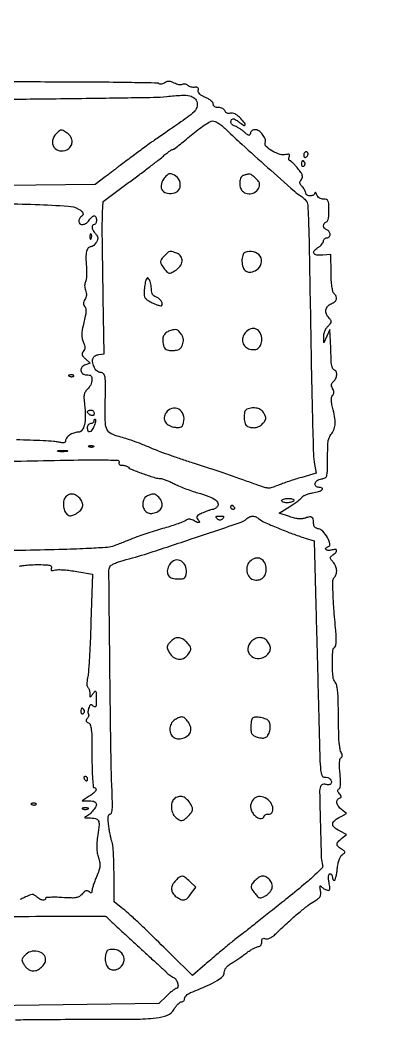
# Model space of a CAD drawing. Extents: x 0 to 2558, y 0 to 3412.
# Drawn here: x 1200.4 to 1364.5, y 1545.4 to 1999.6 of the extents above; entities that cross this region are included whole.
import ezdxf

# ---------------------------------------------------------------- set-up
doc = ezdxf.new("R2010")
doc.units = 0

msp = doc.modelspace()

# ---------------------------------------------------------------- linework, layer by layer
for points in [[(1286.775, 2242.902503, 0.000001), (1177.44536, 2242.627485, 0.134519)], [(1176.555032, 2242.380365, -0.000002), (1098.265318, 2241.934774, -0.000173)], [(935.98627, 1609.366085, -0.000001), (935.969595, 1631.173089, -0.000019)], [(1923.086218, 2244.376059, -0.000011), (1814.032813, 2244.041497, -0.000207)], [(1102.150613, 2258.328759, 0.000012), (1205.122254, 2258.377188, 0.008936)], [(1198.393318, 1546.807639, -0.007815), (1208.014528, 1547.01754, -0.001586), (1225.081972, 1547.06894, 0.001691), (1252.326431, 1547.156749, 0.023611), (1262.125478, 1547.684627, 0.075792), (1267.198121, 1548.992462, 0.159874), (1270.217831, 1551.644624, -0.028697), (1271.078617, 1552.929056, -0.035363), (1272.027618, 1554.014358, -0.038089), (1272.928945, 1554.781988, -0.158641), (1273.598776, 1555, 0.10777), (1274.133376, 1555.116581, 0.099599), (1274.58839, 1555.446923, 0.095669), (1274.893473, 1555.940604, 0.090943), (1275, 1556.521439, -0.145058), (1275.196545, 1557.184658, -0.057701), (1275.807812, 1557.923048, -0.050673), (1276.697878, 1558.617801, -0.044225), (1277.75, 1559.156387, 0.007452), (1285.340588, 1562.3624, 0.030955), (1289.756876, 1564.641577, 0.054077), (1292.246062, 1566.519652, 0.206976), (1293, 1568.262945, -0.090602), (1293.206498, 1569.393182, -0.074866), (1293.80608, 1570.462899, -0.061421), (1294.816777, 1571.478426, -0.035242), (1296.25, 1572.447707, 0.012639), (1297.755064, 1573.369349, 0.006297), (1299.615709, 1574.607972, 0.006247), (1301.511834, 1575.940044, 0.009142), (1303.143904, 1577.163314, -0.019469), (1304.656788, 1578.249197, -0.022061), (1306.189202, 1579.166724, -0.02195), (1307.546511, 1579.824872, -0.102253), (1308.393904, 1580, 0.115671), (1309.043873, 1580.152404, 0.115219), (1309.559432, 1580.577968, 0.098417), (1309.888485, 1581.250369, 0.064817), (1310, 1582.106989, -0.042472), (1310.083589, 1583.089258, -0.173059), (1310.372959, 1583.603548, -0.209242), (1310.881872, 1583.762664, -0.064315), (1311.681576, 1583.568696, 0.147718), (1312.641541, 1583.498405, 0.06738), (1313.83234, 1583.939543, 0.047897), (1315.25425, 1584.881447, 0.021617), (1316.931576, 1586.364513, -0.007025), (1322.079279, 1591.190824, -0.009785), (1326.829038, 1595.35306, -0.010696), (1330.907768, 1598.642, -0.033886), (1333.821443, 1600.590645, 0.024778), (1335.63091, 1601.753707, 0.110232), (1336.46858, 1602.688984, 0.132773), (1336.747911, 1603.797623, 0.042675), (1336.57284, 1605.5, -0.015852), (1336.401585, 1606.588345, -0.054245), (1336.390148, 1607.303573, -0.29051), (1336.537874, 1607.494764, -0.339483), (1336.751397, 1607.427058, 0.063494), (1337.167907, 1606.967228, 0.028143), (1337.820105, 1606.469671, 0.027299), (1338.579613, 1606.013527, 0.033055), (1339.338321, 1605.674551, 0.070502), (1340.319946, 1605.461921, 0.338873), (1340.767929, 1605.756011, 0.117612), (1340.857503, 1606.628757, 0.008874), (1340.500424, 1608.997493, -0.017688), (1340.267673, 1610.750542, -0.049821), (1340.271297, 1611.985616, -0.089401), (1340.487885, 1612.736499, -0.285295), (1340.912102, 1613, -0.136747), (1341.32696, 1612.884377, -0.100259), (1341.68043, 1612.559375, -0.086362), (1341.918372, 1612.073251, -0.07084), (1342, 1611.5, 0.056245), (1342.064748, 1610.926235, 0.075699), (1342.256376, 1610.440625, 0.094934), (1342.539808, 1610.115022, 0.167858), (1342.872771, 1610, 0.315499), (1343.239945, 1610.257298, 0.022333), (1343.635032, 1611.518063, 0.025096), (1343.988731, 1613.187034, 0.015716), (1344.242109, 1615.167873, -0.022254), (1344.563779, 1617.445654, -0.037058), (1345.059566, 1619.317836, -0.045323), (1345.698898, 1620.735969, -0.106727), (1346.466174, 1621.598924, 0.024586), (1347.447722, 1622.393531, 0.251003), (1347.620895, 1622.869039, 0.20394), (1347.334644, 1623.341263, 0.016311), (1346.096836, 1624.171598, -0.046586), (1344.553531, 1625.348121, -0.215191), (1344.12441, 1626.356274, -0.185391), (1344.570827, 1627.448145, -0.033863), (1346.199801, 1628.960706), (1348.399603, 1630.741997), (1345.199801, 1632.396679, -0.056589), (1342.772466, 1634.022995, -0.249832), (1342.158514, 1635.57005, -0.206307), (1343.070376, 1637.167252, -0.039996), (1345.940052, 1638.987192), (1348.380103, 1640.273793), (1346.190052, 1642.047189, -0.065714), (1344.761268, 1643.553774, -0.112735), (1344.085319, 1645.138654, -0.168773), (1344.28985, 1646.440976, -0.191273), (1345.25, 1647.254045, 0.07838), (1345.803208, 1647.542825, 0.244081), (1345.982122, 1647.909028, 0.142966), (1345.819156, 1648.420675, 0.024397), (1345.201442, 1649.248351, -0.03622), (1344.651893, 1650.022174, -0.116832), (1344.459197, 1650.618593, -0.172101), (1344.587918, 1651.100587, -0.104222), (1345.020167, 1651.512464, 0.200153), (1345.48501, 1652.160655, 0.040829), (1345.693965, 1653.587239, 0.030576), (1345.699517, 1655.64927, 0.012062), (1345.465388, 1658.478608, -0.012143), (1345.233106, 1661.291231, -0.030107), (1345.237411, 1663.357605, -0.039477), (1345.44171, 1664.794932, -0.20196), (1345.899367, 1665.437805, 0.114092), (1346.328528, 1665.863017, 0.132382), (1346.497753, 1666.410881, 0.094561), (1346.389689, 1667.115365, 0.037675), (1345.993022, 1668.013039, -0.071243), (1345.595302, 1669.105476, -0.016175), (1345.252014, 1671.052084, -0.01643), (1345.000376, 1673.344038, -0.015308), (1344.89209, 1675.70235, -0.000126), (1344.849774, 1678.519493, -0.000054), (1344.794436, 1682.293815, -0.000053), (1344.736242, 1686.321387, -0.000069), (1344.68399, 1690, 0.01074), (1344.552447, 1693.699398, 0.02119), (1344.260718, 1696.624767, 0.023602), (1343.844807, 1698.799521, 0.134345), (1343.282218, 1699.821429, -0.17351), (1342.285013, 1702.014622, -0.017825), (1342.0105, 1707.790186, -0.017434), (1342.143675, 1713.575104, -0.183912), (1343.094157, 1715.694157, 0.149561), (1343.534283, 1716.522343, 0.032255), (1343.742388, 1718.151274, 0.026936), (1343.761591, 1720.353442, 0.013312), (1343.560981, 1723.144157, -0.005087), (1342.676053, 1733.150331, -0.012915), (1342.295387, 1740.435313, -0.010741), (1342.269207, 1745.780845, -0.194606), (1342.923038, 1747.323038, 0.127316), (1343.762064, 1748.74806, 0.093688), (1343.931174, 1750.580428, 0.084098), (1343.408455, 1752.524987, 0.076438), (1342.263275, 1754.261578, -0.016816), (1341.2404, 1755.47122, -0.168649), (1341.026551, 1756.087195, -0.210016), (1341.266173, 1756.632518, -0.027856), (1342.263275, 1757.450561, 0.034781), (1343.7218, 1758.681318, 0.293829), (1343.907661, 1759.47947, 0.341015), (1343.273079, 1759.88686, 0.039853), (1341.5, 1759.589356, -0.070646), (1339.959051, 1759.427198, -0.219917), (1339.050705, 1759.88764, -0.395681), (1339.111254, 1760.599497, -0.103021), (1340.200811, 1761.233604, 0.396903), (1340.873177, 1762.483969, 0.062474), (1339.716091, 1765.322483, 0.054376), (1337.714651, 1768.122997, 0.176937), (1335.735164, 1769.182393, -0.063938), (1334.741588, 1769.456147, -0.110489), (1334.045509, 1769.949563, -0.113703), (1333.638471, 1770.6813, -0.070417), (1333.5, 1771.659642, 0.046615), (1333.326305, 1773.518668, 0.20254), (1332.727225, 1774.421203, 0.196086), (1331.647351, 1774.637707, 0.04351), (1329.797029, 1774.11293, -0.064287), (1328.385846, 1773.775174, -0.048036), (1326.784758, 1773.75832, -0.038477), (1324.889731, 1774.068785, -0.019686), (1322.571724, 1774.732006), (1317.826766, 1776.294107), (1322.663383, 1779.283012, 0.011136), (1324.570235, 1780.520913, 0.013485), (1326.299719, 1781.76882, 0.012115), (1327.691326, 1782.88553, 0.08488), (1328.250552, 1783.548153, -0.131791), (1328.796137, 1784.084761, -0.031236), (1329.953928, 1784.647724, -0.030014), (1331.41123, 1785.147075, -0.02569), (1332.995312, 1785.499208, 0.030432), (1335.774934, 1786.144802, 0.102208), (1337.412694, 1787.024191, 0.538916), (1337.337686, 1787.677769, 0.117523), (1335.985693, 1788, -0.176638), (1334.507981, 1788.538854, -0.296307), (1334.137267, 1789.757415, -0.183699), (1335.160972, 1791.12051, -0.112242), (1337.08152, 1791.79934, 0.091934), (1338.658224, 1792.286301, 0.205471), (1339.434148, 1793.240752, 0.063447), (1339.739309, 1795.252166, 0.003661), (1339.842542, 1801.5, -0.000238), (1339.855682, 1802.858008, -0.000144), (1339.872482, 1804.467338, -0.000144), (1339.890091, 1806.066108, -0.000252), (1339.905706, 1807.388811, -0.040973), (1340.021385, 1808.61304, -0.032597), (1340.338646, 1809.90232, -0.033602), (1340.794377, 1811.064752, -0.06771), (1341.329606, 1811.888811, 0.076007), (1342.639249, 1813.97997, 0.078372), (1343.246612, 1816.345062, 0.060869), (1343.168985, 1819.258298, 0.0264), (1342.393751, 1823.062807, -0.014241), (1341.820336, 1825.564449, -0.037366), (1341.596075, 1827.39129, -0.054252), (1341.676961, 1828.716777, -0.131596), (1342.083305, 1829.600377, 0.07856), (1342.494722, 1830.293107, 0.094512), (1342.638048, 1831.035701, 0.080865), (1342.504454, 1831.867857, 0.042735), (1342.090407, 1832.831073, -0.044293), (1341.65951, 1833.842146, -0.112639), (1341.588233, 1834.631907, -0.125182), (1341.866824, 1835.322592, -0.061479), (1342.521013, 1836.01744, 0.108582), (1343.54145, 1837.327505, 0.100768), (1343.954084, 1838.980846, 0.120983), (1343.663173, 1840.437823, 0.205314), (1342.75, 1841.251632, -0.181617), (1342.265379, 1841.645328, -0.050597), (1341.852426, 1842.550222, -0.044042), (1341.56084, 1843.746975, -0.034076), (1341.449748, 1845.084966, 0.003308), (1341.413698, 1846.77475, 0.001286), (1341.342332, 1849.112459, 0.001273), (1341.25208, 1851.644074, 0.001577), (1341.154644, 1854), (1340.909792, 1859.5), (1339.536115, 1856.5), (1338.162438, 1853.5), (1338.081219, 1856.25, -0.063177), (1338.198159, 1857.456029, -0.041244), (1338.618914, 1858.791169, -0.040977), (1339.258784, 1860.051973, -0.05853), (1340.035714, 1861.035714, 0.020379), (1341.161425, 1862.25713, 0.142145), (1341.490033, 1862.990033, 0.190985), (1341.324376, 1863.671903, 0.042437), (1340.535714, 1864.607143, -0.096248), (1339.331707, 1866.391844, -0.137663), (1339.089324, 1868.27539, -0.143231), (1339.860776, 1869.95683, -0.10756), (1341.5, 1871.181954, 0.057716), (1343.142883, 1872.173077, 0.164204), (1343.873638, 1873.271216, 0.1865), (1343.742555, 1874.490371, 0.077567), (1342.75, 1875.849699, -0.139286), (1342.210681, 1876.816761, -0.022638), (1341.807615, 1878.950897, -0.021102), (1341.525364, 1881.786774, -0.011349), (1341.4048, 1885.299699), (1341.3096, 1893.5), (1337.734427, 1893.216652, -0.03996), (1334.927732, 1893.218868, -0.227812), (1333.675, 1893.95059, -0.344393), (1333.75469, 1895.10082, -0.064651), (1335.468135, 1896.571078, 0.035146), (1336.437021, 1897.308092, 0.039123), (1337.256265, 1898.149546, 0.042668), (1337.826906, 1898.968563, 0.131564), (1338, 1899.61501, -0.107491), (1338.114927, 1900.143421, -0.099558), (1338.440625, 1900.593159, -0.095748), (1338.927356, 1900.894693, -0.091183), (1339.5, 1901, 0.101174), (1340.072412, 1901.117025, 0.098422), (1340.559375, 1901.449844, 0.097427), (1340.885603, 1901.946902, 0.096942), (1341, 1902.531385, 0.088478), (1340.887915, 1903.159833, 0.06652), (1340.559375, 1903.782009, 0.065663), (1340.073415, 1904.303843, 0.081035), (1339.5, 1904.638374, -0.129607), (1338.475725, 1905.376104, -0.15831), (1338.045544, 1906.469547, -0.169486), (1338.350904, 1907.551915, -0.149507), (1339.2785, 1908.276629, 0.195371), (1339.819328, 1908.78278, 0.053896), (1340.198529, 1909.908413, 0.040134), (1340.421951, 1911.528731, 0.019135), (1340.460966, 1913.633618, 0.011616), (1340.338281, 1916.487559, 0.099259), (1340.005924, 1917.716802, 0.203905), (1339.318321, 1918.303729, 0.076216), (1338.038209, 1918.5, -0.069781), (1337.039007, 1918.640134, -0.073257), (1336.134786, 1919.04929, -0.075434), (1335.408277, 1919.688759, -0.081234), (1334.926028, 1920.5, 0.021097), (1334.617265, 1921.198128, 0.098456), (1334.350652, 1921.545312, 0.436313), (1334.171458, 1921.526756, 0.148224), (1334.070285, 1921.25, -0.274273), (1333.481024, 1920.372864, -0.106531), (1332.001763, 1920.024, -0.111094), (1330.549317, 1920.321355, -0.295034), (1330, 1921.171259, 0.095232), (1329.889864, 1921.744267, 0.030667), (1329.518834, 1922.530144, 0.029322), (1328.988874, 1923.373494, 0.028983), (1328.361988, 1924.152502, -0.033993), (1327.582853, 1925.140798, -0.118754), (1327.29643, 1925.894327, -0.145288), (1327.412573, 1926.606242, -0.060687), (1327.943741, 1927.432213, 0.113549), (1328.406205, 1928.350364, 0.138692), (1328.372525, 1929.307879, 0.074962), (1327.764614, 1930.533544, 0.015848), (1326.331754, 1932.450941, 0.01372), (1325.184619, 1933.810384, 0.019093), (1324.080087, 1934.957431, 0.015826), (1323.118624, 1935.825594, 0.177522), (1322.643011, 1935.999971, -0.228878), (1322.368685, 1936.132498, -0.132431), (1322.220432, 1936.476018, -0.082895), (1322.231594, 1936.999474, -0.044949), (1322.407873, 1937.620518, 0.050159), (1322.621151, 1938.402777, 0.281047), (1322.466227, 1938.788393, 0.199288), (1321.988008, 1938.909177, 0.027445), (1320.960569, 1938.69994, -0.141578), (1318.281227, 1938.768302, -0.05394), (1314.829365, 1940.28739, -0.055275), (1312.009933, 1942.355136, -0.291593), (1311.539244, 1944.123646, 0.17115), (1311.4845, 1945.850886, 0.07582), (1310.33153, 1947.855056, 0.074629), (1308.605638, 1949.457795, 0.150991), (1306.851083, 1950, 0.088063), (1306.175587, 1949.880098, 0.078548), (1305.55235, 1949.533023, 0.079939), (1305.075577, 1949.0175, 0.096846), (1304.823324, 1948.410293, -0.07798), (1304.54666, 1947.666926, -0.318072), (1304.135098, 1947.471684, -0.124211), (1303.478978, 1947.764777, -0.012132), (1302.131222, 1948.880604, 0.021524), (1301.086378, 1949.713079, 0.017745), (1299.905664, 1950.510883, 0.018106), (1298.768078, 1951.166054, 0.044778), (1297.881222, 1951.537699, -0.064517), (1297.162007, 1951.872947, -0.064665), (1296.552609, 1952.380214, -0.070757), (1296.140211, 1952.975098, -0.11675), (1296, 1953.567388, -0.119485), (1296.239369, 1954.554757, -0.283528), (1296.861098, 1954.929603, -0.132674), (1297.927823, 1954.630003, -0.027493), (1299.55887, 1953.531803, 0.017623), (1301.746591, 1951.995201, 0.417669), (1302.413609, 1952.140311, 0.327459), (1302.360102, 1952.930478, 0.015866), (1300.494117, 1955.00614, 0.027576), (1299.120997, 1956.289639, 0.054678), (1297.881824, 1957.114479, 0.073109), (1296.774875, 1957.496215, 0.123994), (1295.8021, 1957.437189, -0.071398), (1295.008975, 1957.305304, -0.103563), (1294.31337, 1957.434878, -0.111346), (1293.763222, 1957.821302, -0.092834), (1293.388085, 1958.431049, 0.115392), (1292.980768, 1959.031337, 0.065673), (1292.259931, 1959.539121, 0.060107), (1291.352906, 1959.883088, 0.060674), (1290.393011, 1960, -0.050829), (1289.391763, 1960.102049, -0.093252), (1288.635714, 1960.412037, -0.120938), (1288.169138, 1960.907861, -0.129291), (1288, 1961.551027, 0.168129), (1287.758501, 1962.248921, 0.04913), (1286.960951, 1963.080581, 0.043331), (1285.81667, 1963.900162, 0.034803), (1284.462813, 1964.579984, -0.029077), (1282.911108, 1965.337052, -0.066456), (1281.872453, 1966.118104, -0.096679), (1281.316209, 1966.930202, -0.144273), (1281.212813, 1967.778958, 0.069709), (1281.232526, 1968.532575, 0.180773), (1280.98999, 1969.009184, 0.169489), (1280.480479, 1969.228578, 0.059975), (1279.675811, 1969.189127, -0.06275), (1278.876001, 1969.154344, -0.043332), (1277.981514, 1969.306493, -0.043524), (1277.132415, 1969.608843, -0.066007), (1276.469616, 1970.025216, 0.065682), (1275.856186, 1970.41113, 0.064204), (1275.158947, 1970.628448, 0.069615), (1274.487003, 1970.65191, 0.112843), (1273.948452, 1970.468142, -0.134639), (1273.339338, 1970.289087, -0.046892), (1272.419429, 1970.358651, -0.042468), (1271.370803, 1970.63097, -0.038127), (1270.342935, 1971.084059, 0.033588), (1269.048254, 1971.668835, 0.079158), (1268.012412, 1971.877851, 0.092012), (1267.06172, 1971.741566, 0.058155), (1266.046099, 1971.260862, -0.041522), (1265.294727, 1970.874215, -0.053619), (1264.550699, 1970.656138, -0.064306), (1263.921647, 1970.624945, -0.178487), (1263.52583, 1970.807503, 0.193888), (1262.862068, 1971.089997, 0.00037), (1250.945559, 1971.311794, 0.002547), (1237.501065, 1971.48357, 0.001566), (1221.668019, 1971.555594, -0.001321), (1205.70954, 1971.620365, -0.002015), (1191.858731, 1971.769011, -0.000706)], [(1167.689453, 1963.63477, 0.000899), (1203.101277, 1963.886697, 0.001309), (1234.321277, 1964.246677, 0.00064), (1260.85745, 1964.656121, 0.022849), (1267, 1965.039911, -0.012825), (1273.650082, 1965.589397, -0.065395), (1277.343233, 1965.316302, -0.136515), (1279.470459, 1964.220257, -0.145455), (1280.662782, 1962.207449, -0.150565), (1280.551401, 1960.107093, -0.10932), (1279.280896, 1958.123356, -0.040947), (1276.17656, 1955.500462, -0.004626), (1268.623366, 1950.216507, 0.000266), (1265.833441, 1948.300788, 0.000294), (1263.137045, 1946.444849, 0.000272), (1260.836472, 1944.857516, 0.001511), (1259.603079, 1944, 0.006262), (1256.952018, 1942.095047, 0.000935), (1251.675533, 1938.18718, 0.000702), (1246.320103, 1934.193623, 0.010717), (1244.5, 1932.770557, -0.00784), (1243.876764, 1932.27747, -0.000925), (1242.471875, 1931.205459, -0.001107), (1240.796292, 1929.937638, -0.000907), (1239, 1928.589827), (1234.5, 1925.226087), (1180.5, 1924.608028, 0.000104)], [(1191.596655, 1916.42386, -0.010306), (1207.305498, 1916.144143, -0.006122), (1222.23696, 1915.387067, -0.107535), (1226.871894, 1914.06856, -0.049751), (1228.257136, 1913.139425, -0.14459), (1228.895224, 1912.193337, -0.215377), (1228.788986, 1911.297883, -0.119276), (1228, 1910.5, 0.08825), (1227.617164, 1910.157656, 0.053305), (1227.29375, 1909.640225, 0.051278), (1227.074167, 1909.038022, 0.061875), (1227, 1908.440983, 0.244453), (1227.550745, 1907.381814, 0.184167), (1228.844125, 1907.054947, 0.120808), (1230.48758, 1907.668231, 0.104108), (1231.767927, 1909, -0.032883), (1232.318999, 1909.765432, -0.038101), (1232.941309, 1910.4125, -0.041561), (1233.542348, 1910.865311, -0.141582), (1234.008474, 1911, -0.192421), (1234.387149, 1910.848667, -0.087763), (1234.708739, 1910.4125, -0.067596), (1234.926956, 1909.765439, -0.047606), (1235, 1909, -0.048028), (1234.926307, 1908.234582, -0.068025), (1234.70625, 1907.5875, -0.088204), (1234.381882, 1907.151477, -0.191087), (1234, 1907, 0.250183), (1233.266266, 1906.60835, 0.184826), (1233.057483, 1905.694719, 0.097591), (1233.527349, 1904.346864, 0.051437), (1234.579704, 1902.911928, -0.045182), (1235.310662, 1901.940885, -0.108966), (1235.607109, 1901.097171, -0.10869), (1235.521513, 1900.205671, -0.044817), (1235.04452, 1899.083187, -0.047821), (1234.514452, 1898.286297, -0.049032), (1233.846636, 1897.611936, -0.0539), (1233.148171, 1897.149725, -0.119793), (1232.532204, 1897, 0.227956), (1231.314096, 1896.414211, 0.112689), (1230.550007, 1894.831862, 0.05924), (1230.255131, 1892.088789, 0.018411), (1230.454686, 1887.940793, -0.016515), (1230.568446, 1885.749282, -0.019526), (1230.526511, 1883.67466, -0.018738), (1230.35879, 1881.94614, -0.105229), (1230.047464, 1881.076798, 0.092195), (1229.767917, 1880.35543, 0.048378), (1229.681948, 1879.393719, 0.044725), (1229.785241, 1878.331253, 0.044283), (1230.075886, 1877.300405, -0.047461), (1230.39133, 1876.153803, -0.059791), (1230.450904, 1875.055312, -0.062728), (1230.250623, 1874.017009, -0.060675), (1229.797986, 1873.048132, 0.041512), (1229.30415, 1872.088507, 0.092414), (1229.135139, 1871.28766, 0.107921), (1229.276044, 1870.560208, 0.071345), (1229.721786, 1869.831201, -0.130553), (1230.158612, 1868.882726, -0.056629), (1230.240899, 1867.48545, -0.03675), (1229.986861, 1865.508229, -0.01212), (1229.331396, 1862.650788, 0.013222), (1228.62308, 1859.531416, 0.040953), (1228.375546, 1857.388063, 0.056592), (1228.51516, 1855.645391, 0.049965), (1229.041469, 1853.899884, -0.025205), (1229.573606, 1852.40649, -0.071393), (1229.737821, 1851.315211, -0.097027), (1229.569566, 1850.42417, -0.07832), (1229.070874, 1849.585398, 0.082861), (1228.604926, 1848.785355, 0.160934), (1228.573553, 1848.054577, 0.109086), (1229.004111, 1847.254199, 0.027487), (1230.035874, 1846.181205), (1232.173389, 1844.189807), (1230.086695, 1843.527516, 0.135893), (1228.466499, 1842.471881, 0.206418), (1227.951581, 1840.897441, 0.224047), (1228.750696, 1839.539335, 0.150658), (1230.5, 1839, -0.045133), (1231.745891, 1838.887309, -0.144241), (1232.483477, 1838.515499, -0.152848), (1232.876965, 1837.818641, -0.052719), (1233, 1836.654988, -0.070048), (1232.855061, 1835.625497, -0.042008), (1232.415017, 1834.46942, -0.041224), (1231.770803, 1833.370101, -0.055748), (1231.008569, 1832.507755, 0.064215), (1229.998958, 1831.325937, 0.097038), (1229.491893, 1830.075519, 0.062933), (1229.37799, 1828.354368, 0.014345), (1229.636085, 1825.439256, -0.026407), (1229.971648, 1820.218943, -0.060638), (1229.541014, 1816.310484, -0.098877), (1228.424953, 1813.863927, -0.23712), (1226.704687, 1812.968197, 0.082423), (1224.767541, 1812.617899, 0.065415), (1222.872791, 1811.645837, 0.071331), (1221.467064, 1810.343912, 0.17199), (1221, 1809.026258, -0.197999), (1220.787037, 1808.509552, -0.158498), (1220.246965, 1808.232127, -0.075313), (1219.277103, 1808.222615, -0.019979), (1217.75, 1808.501271, 0.038125), (1215.692812, 1808.800052, 0.003992), (1210.828125, 1809.092442, 0.00493), (1205.018925, 1809.337675, 0.003931), (1198.75, 1809.49109, 0.002158)], [(1180.817061, 1799.500206, -0.000429), (1221.034969, 1800.308425, -0.005459), (1236.141918, 1800.434093, -0.006696), (1244.654517, 1800.297952, -0.516747), (1245.297389, 1799.332599, 0.118186), (1245.225201, 1798.785245, 0.177928), (1245.435093, 1798.357661, 0.133928), (1245.934216, 1798.087556, 0.057503), (1246.693011, 1798, -0.042318), (1247.492843, 1797.932184, -0.035615), (1248.318885, 1797.729712, -0.037079), (1249.049754, 1797.432954, -0.077557), (1249.55, 1797.079869, 0.101402), (1251.222374, 1796.014256, 0.007145), (1256.457718, 1794.097801, 0.00834), (1261.696104, 1792.362192, 0.075961), (1264.066402, 1792, -0.076214), (1264.965099, 1791.862212, -0.01495), (1266.513817, 1791.324515, -0.015544), (1268.296966, 1790.580778, -0.01386), (1270.101061, 1789.700476, 0.019904), (1272.245565, 1788.685968, 0.009103), (1275.117187, 1787.526111, 0.008999), (1278.189646, 1786.412704, 0.012263), (1281, 1785.5275, -0.017886), (1285.98244, 1783.896336, -0.064115), (1288.946602, 1782.35238, -0.150768), (1290.122663, 1780.847175, -0.270495), (1289.874024, 1779.348208, -0.036177), (1289.378707, 1778.83231, -0.03673), (1288.816575, 1778.396036, -0.039296), (1288.272582, 1778.09316, -0.107783), (1287.845437, 1778, 0.071817), (1287.301488, 1777.921465, 0.00875), (1286.148345, 1777.559346, 0.010229), (1284.786849, 1777.074309, 0.008272), (1283.345519, 1776.4999, 0.014999), (1281.4176, 1775.625556, 0.11335), (1280.646211, 1774.999838, 0.250816), (1280.532246, 1774.344033, 0.093595), (1281.000083, 1773.4999, -0.046688), (1281.712728, 1772.456924, -0.507165), (1281.530906, 1772.063194, -0.158714), (1280.704359, 1772.158961, -0.015313), (1278.870336, 1773.069394, 0.041976), (1277.868437, 1773.50187, 0.084887), (1277.021833, 1773.633483, 0.098049), (1276.260934, 1773.470813, 0.071782), (1275.522527, 1773.018696, -0.079879), (1274.583826, 1772.46452, -0.00788), (1272.12052, 1771.54259, -0.009788), (1269.127593, 1770.541481, -0.007612), (1265.836449, 1769.566549, 0.006413), (1262.242185, 1768.511193, 0.004887), (1258.333207, 1767.266814, 0.004942), (1254.691866, 1766.028291, 0.011555), (1252, 1765.012463, -0.001477), (1249.637888, 1764.066263, -0.001181), (1247.0875, 1763.060345, -0.001194), (1244.723094, 1762.140736, -0.003028), (1243, 1761.487254, -0.070921), (1239.972361, 1760.826636, -0.00571), (1231.808404, 1760.32143, -0.005823), (1220.195893, 1759.871356, -0.001884), (1203, 1759.470201, 0.001971), (1186.427492, 1759.080729, 0.005361)], [(1200.113757, 1752.335003, -0.015651), (1202.254606, 1752.678803, -0.018305), (1204.890362, 1752.920184, -0.01368), (1207.806989, 1753, -0.006329), (1211.843489, 1752.948903, -0.048213), (1213.727502, 1752.718543, -0.167392), (1214.511356, 1752.238252, -0.270247), (1214.633628, 1751.487634, 0.071947), (1214.471975, 1750.774001, 0.308449), (1214.677224, 1750.414913, 0.15544), (1215.256536, 1750.330472, 0.020562), (1216.485701, 1750.585767, -0.065476), (1217.863468, 1750.745108, -0.013523), (1220.308864, 1750.6407, -0.014001), (1223.16279, 1750.360943, -0.012783), (1226.084985, 1749.915477), (1233.251847, 1748.634687), (1232.546623, 1727.067343, -0.00296), (1232.216979, 1718.533135, -0.003866), (1231.808941, 1710.732122, -0.002876), (1231.379241, 1704.205322, -0.035608), (1231.025679, 1701.744136, 0.023108), (1230.770664, 1700.237362, 0.034977), (1230.702202, 1698.909809, 0.038826), (1230.801017, 1697.883811, 0.214082), (1231.10498, 1697.435119, -0.128569), (1231.449015, 1697.074225, -0.046038), (1231.737088, 1696.418147, -0.041945), (1231.933884, 1695.606541, -0.038531), (1232, 1694.749853, 0.007495), (1232.020998, 1693.349186, 0.368279), (1232.194546, 1693.157474, 0.26402), (1232.473831, 1693.271267, 0.005018), (1233.468197, 1694.55887, -0.02872), (1234.339168, 1695.582524, -0.491219), (1234.718579, 1695.542612, -0.132325), (1234.921982, 1694.860169, -0.004819), (1234.968197, 1692.127555, -0.009092), (1234.942137, 1689.739205, -0.095145), (1234.730539, 1688.787671, -0.366705), (1234.293451, 1688.571494, -0.112742), (1233.584098, 1688.930205, 0.052532), (1232.833029, 1689.430651, 0.231596), (1232.31624, 1689.444928, 0.179857), (1231.900759, 1689.031058, 0.031035), (1231.492792, 1687.977289, 0.030433), (1231.277069, 1687.119887, 0.037874), (1231.186935, 1686.303234, 0.041542), (1231.219745, 1685.631764, 0.164854), (1231.400018, 1685.266649, -0.187895), (1231.5412, 1684.945285, -0.077293), (1231.487216, 1684.464427, -0.061548), (1231.258249, 1683.905849, -0.045222), (1230.8787, 1683.353842, 0.050472), (1230.424036, 1682.677523, 0.188772), (1230.364915, 1682.178205, 0.188944), (1230.660504, 1681.771758, 0.050573), (1231.387376, 1681.404844, -0.227583), (1232.253216, 1680.488093, -0.050615), (1232.711241, 1678.319593, -0.023419), (1232.946432, 1674.416368, -0.003338), (1233, 1666.393011, 0.005237), (1233.0631, 1660.368701, 0.012105), (1233.26737, 1655.848253, 0.007033), (1233.555472, 1652.403171, 0.385937), (1234, 1652, -0.239134), (1234.773184, 1651.607782, -0.297555), (1234.815332, 1650.820291, -0.090319), (1233.744128, 1649.561606, -0.028992), (1231.75, 1648.115048), (1228.5, 1646.033694), (1231.75, 1646.016847, -0.029327), (1233.208623, 1645.923631, -0.078716), (1234.205526, 1645.637438, -0.126923), (1234.785355, 1645.159694, -0.158593), (1235, 1644.5, -0.140605), (1234.599014, 1643.102258, -0.042019), (1233.256549, 1641.309483, -0.042474), (1231.538991, 1639.679752, -0.079208), (1229.875, 1638.735429, 0.255041), (1229.714984, 1638.550487, 0.398184), (1229.816261, 1638.383075, 0.056177), (1230.491138, 1638.276498, 0.014129), (1231.605889, 1638.258512, -0.042329), (1234.5845, 1638.04223, -0.236672), (1235.846296, 1637.137829, -0.145233), (1236.219033, 1635.257302, -0.013894), (1235.650753, 1630.566616, 0.014469), (1235.255111, 1627.269158, 0.028939), (1235.169527, 1624.645931, 0.035064), (1235.384817, 1622.394839, 0.038179), (1235.911015, 1620.26094, -0.030596), (1236.498486, 1618.024821, -0.073319), (1236.582874, 1616.316705, -0.060964), (1236.173128, 1614.473884, -0.016233), (1235.074685, 1611.667095, 0.010518), (1234.280392, 1609.7039, 0.01217), (1233.609439, 1607.801616, 0.011264), (1233.118896, 1606.171008, 0.067526), (1233, 1605.29465, -0.043645), (1232.938625, 1604.592864, -0.272157), (1232.713854, 1604.329185, -0.227819), (1232.337414, 1604.372494, -0.032558), (1231.691208, 1604.841311, 0.097048), (1230.970836, 1605.234137, 0.155958), (1230.27724, 1605.231585, 0.106186), (1229.524631, 1604.795978, 0.031619), (1228.593751, 1603.838503, -0.0747), (1227.314073, 1602.730602, -0.097969), (1225.875518, 1602.174064, -0.051409), (1223.696651, 1602.018891, -0.008115), (1219.402543, 1602.224561, 0.010734), (1216.56418, 1602.345607, 0.017936), (1214.174497, 1602.310444, 0.012275), (1212.288378, 1602.168471, 0.38531), (1212, 1601.849814, -0.281723), (1211.602331, 1601.200049, -0.163172), (1210.665787, 1601.059576, -0.088136), (1209.313254, 1601.553945, -0.052378), (1207.923899, 1602.56887, 0.056363), (1206.812358, 1603.367382, 0.144445), (1205.855934, 1603.58472, 0.087438), (1204.642429, 1603.290465, 0.012873), (1202.345159, 1602.214372, -0.025892), (1200.376548, 1601.353977, -0.049365)], [(1324.704195, 1210.958263, -0.000001), (1324.831971, 1216.559674, -0.000001), (1324.980176, 1223.055371, -0.000001), (1325.131041, 1229.666374, -0.003312)], [(1347, 900.068317, 0.000002), (1365.687198, 900.484728, 0.000002), (1385.0375, 900.916042, 0.000002), (1402.386564, 901.302857, 0.000005)], [(1195.562102, 1593.615644, -0.002309), (1219.614594, 1593.782002, -0.00035), (1238.964169, 1593.812914, -0.249749), (1239.839589, 1593.347562, 0.055076), (1240.405749, 1592.679153, 0.0009), (1243.977879, 1589.309833, 0.002332), (1248.161834, 1585.414233, 0.001545), (1253, 1580.979051, -0.000375), (1257.885511, 1576.521467, -0.000534), (1262.218218, 1572.553816, -0.000293), (1265.876917, 1569.19225, -0.007969), (1266.827977, 1568.288999, 0.02516), (1267.474192, 1567.716197, 0.0132), (1268.330455, 1567.067233, 0.013098), (1269.245178, 1566.446863, 0.019592), (1270.077977, 1565.958268, -0.133671), (1271.244746, 1564.855594, -0.083765), (1271.947066, 1563.100917, -0.116408), (1271.91968, 1561.595228, -0.342759), (1271.153401, 1561, 0.155136), (1270.657791, 1560.842434, 0.012032), (1269.526564, 1560.000719, 0.015539), (1268.207471, 1558.901263, 0.011219), (1266.804073, 1557.598193), (1263.301344, 1554.196386), (1176.400672, 1553.078157, 0.00032)], [(1177.560168, 1435.574804, -0.000355), (1209.978868, 1436.028545, 0.000307), (1241.624124, 1436.468432, 0.000509), (1268.31004, 1436.882966, 0.000015), (1292.460695, 1437.283456, 0.194599), (1292.731682, 1437.398348, -0.185277), (1292.973158, 1437.505895, -0.003804), (1294.319642, 1437.566517, -0.008397), (1295.91363, 1437.599342, -0.005485), (1297.752814, 1437.586147), (1302.5, 1437.5), (1302.77793, 1424.407229), (1303.05586, 1411.314458), (1251.27793, 1410.633518, 0.000667), (1195.171217, 1409.820752, 0.000818)]]:
    msp.add_lwpolyline(points, format="xyb")
for points in [[(1294.215858, 1949.75, 0.010481), (1300.973141, 1943.359005, 0.002448), (1312.57874, 1932.93757, 0.001142), (1324.76648, 1922.150469, 0.041017), (1327.782883, 1919.903519, -0.032825), (1328.661856, 1919.270858, -0.027951), (1329.501638, 1918.495726, -0.028912), (1330.186927, 1917.7012, -0.067772), (1330.574799, 1917.021512, -0.08361), (1330.830619, 1915.857857, -0.001661), (1331.111969, 1909.778194, -0.003909), (1331.362026, 1902.657687, -0.002609), (1331.542066, 1894.5, 0.000295), (1332.389983, 1845.883304, 0.001651), (1332.945707, 1819.836857, 0.001559), (1333.411244, 1803.067636, 0.038151), (1333.909037, 1798.439151), (1334.662274, 1794.378302), (1328.081137, 1792.518812, 0.006956), (1325.25523, 1791.677732, 0.005407), (1322.204656, 1790.687047, 0.00547), (1319.380025, 1789.701319, 0.013166), (1317.317693, 1788.894215, -0.024499), (1314.589472, 1787.897182, -0.092712), (1312.792254, 1787.686873, -0.063778), (1310.720004, 1788.097864, -0.007679), (1306.317693, 1789.647856, 0.003757), (1300.432252, 1791.772071, 0.00262), (1293.761863, 1794.083871, 0.0025), (1286.669122, 1796.460984, 0.002444), (1279.5, 1798.785106, -0.003699), (1274.006662, 1800.581209, -0.004014), (1268.688678, 1802.411251, -0.004273), (1263.994847, 1804.114024, -0.009824), (1260.5, 1805.494524, 0.003728), (1255.439564, 1807.565116, 0.008449), (1251.574751, 1809.037675, 0.010821), (1248.358191, 1810.123264, 0.014075), (1245.366488, 1810.969648, -0.051866), (1241.722382, 1812.30479, -0.164401), (1239.902116, 1814.108109, -0.105041), (1239.10542, 1817.165963, -0.015014), (1239.004258, 1823.676921, 0.001836), (1239.120709, 1834.441156, 0.032716), (1238.918943, 1837.900368, 0.146222), (1238.256672, 1839.407377, 0.22004), (1236.975249, 1840, -0.09822), (1236.058884, 1840.181765, -0.082533), (1235.216755, 1840.705428, -0.071652), (1234.495193, 1841.550498, -0.050128), (1233.934435, 1842.672449, -0.048408), (1233.312093, 1844.951427, -0.140628), (1233.488984, 1846.55916, -0.176241), (1234.44325, 1847.608662, -0.086011), (1236.188851, 1848.172436), (1238.5, 1848.5), (1238.095411, 1874, -0.000174), (1237.776018, 1894.582716, -0.002009), (1237.685889, 1902.666577, -0.005065), (1237.701045, 1907.718307, -0.005966), (1237.820909, 1912.5), (1238.005963, 1917.5), (1249.62474, 1926, 0.002557), (1254.347926, 1929.492583, 0.002731), (1258.9319, 1932.957813, 0.002592), (1262.841146, 1935.978926, 0.01276), (1264.992959, 1937.75, -0.01022), (1266.49317, 1938.997604, -0.013906), (1267.89915, 1940.056434, -0.010749), (1269.100874, 1940.871837, -0.133692), (1269.621201, 1941.037861, 0.150435), (1270.19431, 1941.241679, 0.003706), (1272.444978, 1942.944592, 0.007696), (1275.062236, 1945.020399, 0.005125), (1278, 1947.475695, -0.012954), (1281.033193, 1949.931115, -0.016775), (1283.944136, 1952.013937, -0.014548), (1286.448803, 1953.578733, -0.12594), (1287.703441, 1953.937834, -0.116656), (1288.870414, 1953.696345, -0.033803), (1290.491615, 1952.802458, -0.03022), (1292.326783, 1951.45907, -0.021551)], [(1216.75, 1948.106679, 0.148553), (1215.1715, 1945.100477, 0.198001), (1215.785096, 1942.110138, 0.202161), (1218.308493, 1940.462212, 0.152952), (1221.626493, 1940.87568, 0.137877), (1223.325789, 1942.311495, 0.144816), (1223.987625, 1944.394931, 0.134196), (1223.425233, 1946.626769, 0.112), (1221.777494, 1948.443296, 0.018331), (1219.995994, 1949.596159, 0.1523), (1219.071459, 1949.817927, 0.161464), (1218.21126, 1949.46733, 0.021291)], [(1329, 1938.440983, 0.066118), (1329.073267, 1937.889346, 0.138808), (1329.29375, 1937.521475, 0.191142), (1329.620352, 1937.392057, 0.139169), (1330, 1937.5, 0.06081), (1330.382515, 1937.806203, 0.051032), (1330.70625, 1938.2129, 0.053229), (1330.926698, 1938.653442, 0.089642), (1331, 1939.059017, 0.105429), (1330.923444, 1939.418051, 0.099231), (1330.70625, 1939.723586, 0.096318), (1330.381732, 1939.928382, 0.092995), (1330, 1940, 0.153634), (1329.618621, 1939.879982, 0.097988), (1329.29375, 1939.542039, 0.080552), (1329.074545, 1939.037096, 0.062283)], [(1328, 1934.440983, 0.067432), (1328.074611, 1933.890269, 0.140899), (1328.298542, 1933.524436, 0.190788), (1328.63036, 1933.397824, 0.136093), (1329.016312, 1933.510081, 0.090427), (1329.360589, 1933.820631, 0.095498), (1329.565079, 1934.22714, 0.099685), (1329.598899, 1934.665803, 0.108373), (1329.457295, 1935.069098, 0.050477), (1328.86686, 1935.838655, 0.315493), (1328.407182, 1935.933879, 0.25701), (1328.085158, 1935.519563, 0.039415)], [(1265.413102, 1927.50772, 0.110093), (1264.347875, 1924.684011, 0.212362), (1264.996045, 1922.404839, 0.191373), (1267.213347, 1921.202022, 0.091447), (1270.502236, 1921.411205, 0.222027), (1272.658042, 1923.164779, 0.183234), (1272.922545, 1926.145262, 0.154384), (1271.097919, 1928.928509, 0.172728), (1268.088794, 1930, 0.153539), (1267.581067, 1929.840324, 0.035146), (1266.872701, 1929.267893, 0.033162), (1266.114814, 1928.461781, 0.027065)], [(1301.75, 1929.310674, 0.22199), (1300.561396, 1928.324657, 0.091302), (1300.011605, 1926.252052, 0.082774), (1300.217382, 1923.919078, 0.133854), (1301.2, 1922.2, 0.155444), (1303.442637, 1921.041056, 0.133125), (1306.098787, 1921.297187, 0.137136), (1308.20657, 1922.844995, 0.167755), (1309, 1925.143296, 0.162704), (1308.55436, 1926.476522, 0.041047), (1307.012745, 1928.208854, 0.040036), (1305.238659, 1929.647918, 0.207384), (1304.027494, 1929.883999, 0.006447), (1303.722134, 1929.812707, 0.00109), (1303.140889, 1929.667734, 0.001191), (1302.458675, 1929.494268, 0.001059)], [(1232.078947, 1901.416667, 0.018894), (1232.137993, 1900.670344, 0.168741), (1232.279315, 1900.37858, 0.470617), (1232.461564, 1900.395823, 0.054073), (1232.683114, 1900.8125, 0.051402), (1232.839148, 1901.359369, 0.05415), (1232.876576, 1901.916927, 0.060344), (1232.797407, 1902.402231, 0.126455), (1232.604167, 1902.729167, 0.296942), (1232.385309, 1902.77538, 0.208169), (1232.200665, 1902.592839, 0.077125), (1232.089945, 1902.112848, 0.028489)], [(1266, 1893, 0.035052), (1264.539831, 1891.319379, 0.159782), (1264.127683, 1890.109656, 0.147012), (1264.495578, 1888.832453, 0.028215), (1265.929541, 1886.860784, 0.022568), (1267.186703, 1885.456984, 0.164605), (1267.981351, 1885.054292, 0.152468), (1268.888418, 1885.200536, 0.018564), (1270.679541, 1886.178058, 0.089299), (1272.93088, 1888.132135, 0.14428), (1273.891315, 1890.460304, 0.181296), (1273.344354, 1892.567022, 0.149796), (1271.501276, 1893.999515, 0.010866), (1269.270895, 1894.792477, 0.12555), (1268.351991, 1894.856968, 0.138183), (1267.550694, 1894.465585, 0.014105)], [(1302.25, 1894.337719, 0.17143), (1301.768821, 1893.913057, 0.049271), (1301.367188, 1892.988186, 0.043355), (1301.091955, 1891.783256, 0.034492), (1301, 1890.45185, 0.089391), (1301.505179, 1887.648761, 0.168341), (1302.952115, 1885.896225, 0.180186), (1305.092277, 1885.483466, 0.103876), (1307.567058, 1886.451981, 0.174762), (1309.775748, 1889.389394, 0.226756), (1309.287801, 1892.678623, 0.19608), (1306.26882, 1894.70134, 0.147707)], [(1257.452998, 1881.738111, 0.038023), (1257.190766, 1880.86063, 0.013529), (1256.946864, 1879.573935, 0.013335), (1256.754357, 1878.141704, 0.015324), (1256.649203, 1876.766136, 0.042753), (1256.72264, 1874.922104, 0.124272), (1257.183423, 1873.742969, 0.10135), (1258.211922, 1872.786789, 0.023151), (1260.307052, 1871.640385, 0.013784), (1261.799762, 1870.961549, 0.021033), (1263.132813, 1870.464063, 0.016686), (1264.222352, 1870.148688, 0.264359), (1264.580591, 1870.247257, 0.254614), (1264.849199, 1871.158121, 0.091833), (1264.311991, 1872.446593, 0.077753), (1263.226607, 1873.651242, 0.107021), (1261.930825, 1874.307839, -0.091228), (1261.069466, 1874.710964, -0.10656), (1260.462447, 1875.377374, -0.087173), (1260.105469, 1876.347579, -0.043346), (1259.984687, 1877.65638, 0.028312), (1259.910406, 1878.853072, 0.024314), (1259.700423, 1880.097079, 0.025043), (1259.397506, 1881.209261, 0.06206), (1259.038482, 1881.971975, 0.024897), (1258.49624, 1882.741733, 0.26971), (1258.156844, 1882.877463, 0.247751), (1257.850208, 1882.65287, 0.021628)], [(1268.227834, 1858.892623, 0.080499), (1266.515633, 1857.920157, 0.120257), (1265.472954, 1856.560613, 0.108484), (1265.111126, 1854.76424, 0.057198), (1265.411205, 1852.497764, 0.057149), (1265.896505, 1851.208764, 0.13911), (1266.583062, 1850.472827, 0.108701), (1267.671286, 1850.103606, 0.027644), (1269.543803, 1850, 0.03092), (1271.383933, 1850.113901, 0.098325), (1272.548299, 1850.499318, 0.118168), (1273.356024, 1851.253187, 0.055383), (1274.012573, 1852.533069, 0.041536), (1274.375381, 1853.793362, 0.063518), (1274.455285, 1854.926354, 0.068219), (1274.249138, 1855.982945, 0.057396), (1273.759334, 1857.013759, 0.046865), (1272.591754, 1858.543566, 0.125093), (1271.449597, 1859.285898, 0.124879), (1270.090332, 1859.39346, 0.046627)], [(1302.536466, 1858.040295, 0.117149), (1301.370776, 1855.918271, 0.135036), (1301.36929, 1853.615274, 0.138932), (1302.538183, 1851.682399, 0.126898), (1304.586948, 1850.567533, 0.088656), (1306.798775, 1850.414552, 0.143395), (1308.528807, 1851.131041, 0.140575), (1309.621417, 1852.681135, 0.083862), (1310, 1854.922445, 0.109713), (1309.330712, 1857.935915, 0.186618), (1307.492826, 1859.699257, 0.193395), (1305.001307, 1859.733232, 0.117231)], [(1222.8125, 1838.316886, 0.051402), (1223.359369, 1838.160852, 0.05415), (1223.916927, 1838.123424, 0.060344), (1224.402231, 1838.202593, 0.126455), (1224.729167, 1838.395833, 0.296942), (1224.77538, 1838.614691, 0.208169), (1224.592839, 1838.799335, 0.077125), (1224.112848, 1838.910055, 0.028489), (1223.416667, 1838.921053, 0.018894), (1222.670344, 1838.862007, 0.168741), (1222.37858, 1838.720685, 0.470617), (1222.395823, 1838.538436, 0.054073)], [(1234, 1821.531385, -0.094119), (1233.893789, 1820.972145, -0.166113), (1233.592642, 1820.617923, -0.151899), (1233.114961, 1820.503306, -0.075244), (1232.5, 1820.638374, -0.048303), (1231.926204, 1820.924763, -0.053891), (1231.440625, 1821.307216, -0.061199), (1231.108626, 1821.723081, -0.13875), (1231, 1822.106989, -0.164455), (1231.115158, 1822.447641, -0.095748), (1231.440625, 1822.737678, -0.076852), (1231.926285, 1822.933678, -0.057609), (1232.5, 1823, -0.096899), (1233.072505, 1822.887999, -0.097416), (1233.559375, 1822.568594, -0.098432), (1233.885371, 1822.091819, -0.10122)], [(1266.569931, 1821.796379, 0.132802), (1265.780657, 1819.613532, 0.165356), (1266.300619, 1817.53255, 0.139374), (1268.099752, 1815.950653, 0.086318), (1270.829172, 1815.189201, 0.030932), (1272.49734, 1815.125764, 0.126016), (1273.466421, 1815.398712, 0.150464), (1274.090063, 1816.07238, 0.050609), (1274.550719, 1817.34606, 0.143271), (1274.411339, 1820.945845, 0.186832), (1272.324096, 1823.460894, 0.206367), (1269.266114, 1823.772846, 0.165081)], [(1303.25, 1823.337719, 0.249071), (1302.227143, 1822.121021, 0.063521), (1302.003799, 1819.46778, 0.062993), (1302.455205, 1816.817602, 0.23147), (1303.581787, 1815.606989, 0.056088), (1305.608379, 1815.080115, 0.085732), (1307.419453, 1815.132205, 0.090276), (1309.041323, 1815.779743, 0.068935), (1310.508793, 1817.009716, 0.033911), (1311.450735, 1818.204123, 0.123722), (1311.782535, 1819.102541, 0.119601), (1311.655785, 1820.068388, 0.030719), (1310.9948, 1821.509716, 0.112839), (1309.717475, 1822.977514, 0.09987), (1307.87316, 1823.825292, 0.08798), (1305.638743, 1823.951175, 0.066171)], [(1233.876926, 1815.629226, -0.036611), (1232.845352, 1813.744154, -0.197917), (1231.905781, 1813.092899, -0.388625), (1231.231783, 1813.484194, -0.076014), (1231, 1815, -0.072314), (1231.111864, 1815.769411, -0.08892), (1231.4375, 1816.416667, -0.10214), (1231.924246, 1816.846791, -0.130775), (1232.5, 1817, 0.076226), (1233.073075, 1817.087877, 0.089419), (1233.559375, 1817.342708, 0.100747), (1233.884466, 1817.721743, 0.127718), (1234, 1818.166667, -0.044939), (1234.037072, 1818.578311, -0.132582), (1234.157873, 1818.832752, -0.259253), (1234.334438, 1818.898521, -0.160003), (1234.537441, 1818.795893, -0.217302), (1234.674265, 1818.429555, -0.033796), (1234.565109, 1817.64399, -0.032439), (1234.296545, 1816.67545, -0.023049)], [(1221.761659, 1804.31292, -0.041951), (1220.934218, 1804.169017, -0.020826), (1219.869594, 1804.119272, -0.020511), (1218.754739, 1804.159391, -0.028254), (1217.761659, 1804.292739, -0.082665), (1217.319562, 1804.45659, -0.67161), (1217.339362, 1804.605813, -0.053901), (1218.071102, 1804.715166, -0.008901), (1219.5, 1804.747817, -0.009782), (1220.938425, 1804.726931, -0.038992), (1221.814362, 1804.62839, -0.417468), (1221.916221, 1804.476221, -0.285845)], [(1233.729167, 1806.395833, -0.126455), (1233.402231, 1806.202593, -0.060344), (1232.916927, 1806.123424, -0.05415), (1232.359369, 1806.160852, -0.051402), (1231.8125, 1806.316886, -0.054073), (1231.395823, 1806.538436, -0.470617), (1231.37858, 1806.720685, -0.168741), (1231.670344, 1806.862007, -0.018894), (1232.416667, 1806.921053, -0.028489), (1233.112848, 1806.910055, -0.077125), (1233.592839, 1806.799335, -0.208169), (1233.77538, 1806.614691, -0.296942)], [(1221.2, 1783.8, 0.137357), (1220.274089, 1782.153944, 0.072509), (1220.050899, 1779.80222, 0.072394), (1220.508774, 1777.480059, 0.135535), (1221.595417, 1775.920811, 0.058104), (1222.543003, 1775.304513, 0.125329), (1223.387995, 1775.123339, 0.094465), (1224.370868, 1775.349865, 0.024149), (1225.838342, 1776.08274, 0.073168), (1227.783516, 1777.584755, 0.136585), (1228.722986, 1779.322209, 0.148647), (1228.590291, 1781.189722, 0.092637), (1227.432665, 1783.074404, 0.072682), (1225.886973, 1784.350439, 0.107693), (1224.231112, 1784.918454, 0.120137), (1222.621794, 1784.719125, 0.106156)], [(1257.75, 1783.919901, 0.15097), (1256.53468, 1782.598774, 0.104564), (1256.057406, 1780.611154, 0.100279), (1256.420471, 1778.528555, 0.127074), (1257.559747, 1776.950415, 0.162797), (1259.461272, 1776.212965, 0.101193), (1261.848087, 1776.584687, 0.101963), (1263.883067, 1777.858879, 0.167825), (1264.803217, 1779.645478, 0.126425), (1264.616909, 1781.356351, 0.074926), (1263.609857, 1783.158594, 0.077239), (1262.160328, 1784.529409, 0.15859), (1260.678571, 1784.969591, 0.057738), (1260.105248, 1784.888129, 0.021922), (1259.332143, 1784.648701, 0.021365), (1258.506493, 1784.312312, 0.024454)], [(1324.5, 1782, -0.130646), (1324.093337, 1781.615492, -0.045439), (1323.346475, 1781.29375, -0.041396), (1322.42066, 1781.073842, -0.037634), (1321.440983, 1781, -0.039081), (1320.50628, 1781.07317, -0.058208), (1319.717039, 1781.29375, -0.076538), (1319.179376, 1781.617207, -0.222681), (1319, 1782, -0.257909), (1319.212425, 1782.384428, -0.061379), (1319.898586, 1782.70625, -0.048032), (1320.887118, 1782.927265, -0.031003), (1322.059017, 1783, -0.027979), (1323.243706, 1782.933656, -0.069343), (1324.083987, 1782.718784, -0.145541), (1324.490145, 1782.391769, -0.297719)], [(1297.5, 1779, -0.082592), (1297.656512, 1778.6179, -0.161196), (1297.6254, 1778.29375, -0.182303), (1297.413961, 1778.078288, -0.108972), (1297.059017, 1778, -0.093332), (1296.654762, 1778.076123, -0.09642), (1296.311086, 1778.29375, -0.099167), (1296.081062, 1778.618444, -0.105053), (1296, 1779, -0.042167), (1296.032345, 1779.382849, -0.061769), (1296.129539, 1779.70625, -0.081139), (1296.272352, 1779.92554, -0.210953), (1296.440983, 1780, -0.151918), (1296.65171, 1779.934461, -0.038439), (1296.933975, 1779.70625, -0.035638), (1297.231006, 1779.382774, -0.029505)], [(1308.921259, 1773.647935, 0.072833), (1311.080254, 1772.285919, 0.005846), (1317.280747, 1769.622645, 0.008688), (1323.927244, 1766.993877, 0.014619), (1329.602075, 1765.049973), (1333.704149, 1763.77752), (1334.500992, 1734.63876, -0.000193), (1334.849895, 1721.697651, -0.000128), (1335.24033, 1706.862636, -0.000129), (1335.611789, 1692.466999, -0.000253), (1335.898918, 1681, 0.00126), (1336.322848, 1665.330909, 0.019097), (1336.691027, 1659.905409, 0.068491), (1337.311525, 1657.399319, 0.331608), (1338.485405, 1656.678123, -0.10055), (1339.898486, 1656.520695, -0.121544), (1341.030954, 1655.821254, -0.1521), (1341.552233, 1654.804455, -0.183369), (1341.34986, 1653.757068, -0.158489), (1341.020072, 1653.477676, -0.06843), (1340.455908, 1653.33251, -0.057978), (1339.760271, 1653.332945, -0.047756), (1339.034268, 1653.489124, 0.072237), (1338.255072, 1653.617356, 0.101252), (1337.56353, 1653.48942, 0.10939), (1337.015398, 1653.112276, 0.096249), (1336.646985, 1652.522441, 0.096888), (1336.210598, 1650.028648, 0.001409), (1336.55363, 1634.956057, 0.001897), (1336.987151, 1620.197784, 0.067782), (1337.5599, 1616.831258, -0.273931), (1337.254871, 1615.533601, -0.014535), (1334.099522, 1612.436304, -0.014171), (1329.097344, 1608.060485, -0.003669), (1320.791598, 1601.302219, -0.000675), (1314.014896, 1595.885286, -0.000955), (1307.964648, 1591.08129, -0.000542), (1302.843617, 1587.040045, -0.013589), (1301.407206, 1585.970961, 0.016003), (1298.910511, 1584.093946, 0.003332), (1294.658627, 1580.632203, 0.003355), (1289.596981, 1576.397369, 0.002589), (1284.132955, 1571.714352), (1278.607347, 1566.928703), (1269.053673, 1576.325175, 0.001287), (1259.801786, 1585.378084, 0.00448), (1253.757525, 1591.157406, 0.006732), (1249.450656, 1595.09448, 0.018055), (1246.25, 1597.741501), (1243, 1600.237378), (1243, 1612.553589, 0.006415), (1242.937311, 1617.439367, 0.008226), (1242.748003, 1621.931974, 0.006555), (1242.479144, 1625.676606, 0.067623), (1242.142136, 1627.1849, -0.029966), (1241.766839, 1628.420194, -0.00873), (1241.337525, 1630.362127, -0.00874), (1240.929698, 1632.570218, -0.009249), (1240.607693, 1634.75, -0.011093), (1240.331699, 1637.34444, -0.050157), (1240.356689, 1638.864952, -0.114848), (1240.653573, 1639.690139, -0.254475), (1241.222971, 1640, 0.304584), (1241.827644, 1640.406013, 0.06595), (1242.163786, 1641.687853, 0.033758), (1242.292931, 1643.940791, 0.007759), (1242.194829, 1647.75, -0.006517), (1241.597984, 1668.884885, -0.001263), (1241.114039, 1707.076019, -0.000138), (1240.690869, 1749.960134, -0.11079), (1241.136835, 1752.041348, -0.146559), (1241.736445, 1752.721132, -0.027713), (1243.203067, 1753.525253, -0.027484), (1245.082174, 1754.300212, -0.022184), (1247.173517, 1754.928494, 0.01612), (1258.128031, 1758.07519, 0.002833), (1278.486738, 1764.768201, 0.000736), (1300.646984, 1772.229151, 0.10772), (1302.964286, 1773.620874, -0.077806), (1304.389483, 1774.596233, -0.110525), (1305.881141, 1774.937166, -0.107692), (1307.404435, 1774.612465, -0.071029)], [(1292.2, 1773.8, -0.049631), (1291.547259, 1773.265408, -0.147822), (1291, 1773.1, -0.147822), (1290.452741, 1773.265408, -0.049631), (1289.8, 1773.8, -0.051663), (1289.313616, 1774.398813, -0.354955), (1289.35, 1774.75, -0.180052), (1289.800928, 1774.95632, -0.018208), (1291, 1775, -0.018208), (1292.199072, 1774.95632, -0.180052), (1292.65, 1774.75, -0.354955), (1292.686384, 1774.398813, -0.051663)], [(1267.782662, 1752.422341, 0.089717), (1267.165208, 1749.989696, 0.176944), (1267.710098, 1748.099393, 0.162767), (1269.397058, 1746.902216, 0.073753), (1272.108986, 1746.5, 0.026165), (1274.009371, 1746.599517, 0.136653), (1274.974841, 1746.980958, 0.162353), (1275.515185, 1747.76906, 0.041261), (1275.822258, 1749.310472, 0.143562), (1275.229225, 1752.74439, 0.188512), (1272.904902, 1754.875067, 0.213369), (1269.98681, 1754.725747, 0.169524)], [(1304.571429, 1754.428571, 0.145698), (1303.252353, 1751.991111, 0.131635), (1303.410571, 1749.122, 0.141403), (1304.951105, 1746.859538, 0.174761), (1307.335184, 1746, 0.084311), (1309.309804, 1746.33535, 0.121496), (1310.787389, 1747.299741, 0.11597), (1311.69153, 1748.879504, 0.072355), (1312, 1751, 0.115659), (1311.325563, 1753.876627, 0.171091), (1309.484902, 1755.666133, 0.179515), (1307.001576, 1755.858129, 0.127512)], [(1268.438155, 1717.931662, 0.030376), (1267.42021, 1716.659463, 0.134716), (1267.098037, 1715.766562, 0.123719), (1267.262862, 1714.793098, 0.02391), (1268.06471, 1713.181662, 0.103027), (1269.8587, 1711.114906, 0.13311), (1272.176637, 1710.173093, 0.143866), (1274.518847, 1710.561894, 0.128072), (1276.403307, 1712.165414, 0.01985), (1277.625165, 1714.066166, 0.153641), (1277.859726, 1715.082942, 0.150326), (1277.472659, 1716.061708, 0.018756), (1275.961045, 1717.811439, 0.070522), (1274.048202, 1719.358157, 0.131544), (1272.145214, 1719.900356, 0.135995), (1270.269927, 1719.412815, 0.077794)], [(1305.074213, 1718.074213, 0.184772), (1303.690491, 1714.975476, 0.20698), (1304.816015, 1711.926604, 0.18744), (1307.943288, 1710.46053, 0.163391), (1311.459036, 1711.381202, 0.075464), (1313.095884, 1712.848057, 0.131689), (1313.846399, 1714.494927, 0.130757), (1313.675202, 1716.304862, 0.073874), (1312.607954, 1718.25, 0.120559), (1311.058766, 1719.506698, 0.116751), (1309.085397, 1719.925494, 0.106023), (1306.980259, 1719.422395, 0.085093)], [(1228, 1686.440983, 0.067432), (1228.074611, 1685.890269, 0.140899), (1228.298542, 1685.524436, 0.190788), (1228.63036, 1685.397824, 0.136093), (1229.016312, 1685.510081, 0.090427), (1229.360589, 1685.820631, 0.095498), (1229.565079, 1686.22714, 0.099685), (1229.598899, 1686.665803, 0.108373), (1229.457295, 1687.069098, 0.050477), (1228.86686, 1687.838655, 0.315493), (1228.407182, 1687.933879, 0.25701), (1228.085158, 1687.519563, 0.039415)], [(1270.283494, 1682.486014, 0.13083), (1268.859517, 1680.794042, 0.107956), (1268.333299, 1678.487921, 0.110943), (1268.820056, 1676.223302, 0.144837), (1270.210797, 1674.63883, 0.146183), (1272.326266, 1674.0478, 0.095606), (1274.821737, 1674.575791, 0.097739), (1276.896662, 1675.977116, 0.161388), (1277.830358, 1677.852589, 0.121554), (1277.64122, 1679.737403, 0.06619), (1276.573034, 1681.818985, 0.068396), (1275.065406, 1683.460574, 0.174575), (1273.567519, 1684, 0.084961), (1272.993703, 1683.901787, 0.023241), (1272.139803, 1683.555266, 0.022795), (1271.193419, 1683.065501, 0.021971)], [(1305.71406, 1683.380727, 0.130305), (1305.436711, 1682.903272, 0.023382), (1305.209755, 1681.889985, 0.023843), (1305.052367, 1680.646603, 0.019561), (1305, 1679.308582, 0.033841), (1305.117496, 1677.574545, 0.097627), (1305.505988, 1676.440151, 0.114546), (1306.252707, 1675.642901, 0.056735), (1307.491316, 1675.003302, 0.035948), (1308.556588, 1674.683721, 0.032211), (1309.69652, 1674.50538, 0.033675), (1310.742811, 1674.480823, 0.080812), (1311.499948, 1674.638354, 0.169343), (1312.768125, 1675.710672, 0.072883), (1313.617139, 1677.788664, 0.070786), (1313.852104, 1680.106431, 0.130428), (1313.296406, 1681.904777, 0.155906), (1312.004813, 1682.997946, 0.050245), (1309.57383, 1683.730423, 0.049947), (1307.09798, 1683.959948, 0.196998)], [(1229.5, 1656, 0.029505), (1229.768994, 1655.617226, 0.035638), (1230.066025, 1655.29375, 0.038439), (1230.34829, 1655.065539, 0.151918), (1230.559017, 1655, 0.210953), (1230.727648, 1655.07446, 0.081139), (1230.870461, 1655.29375, 0.061769), (1230.967655, 1655.617151, 0.042167), (1231, 1656, 0.105053), (1230.918938, 1656.381556, 0.099167), (1230.688914, 1656.70625, 0.09642), (1230.345238, 1656.923877, 0.093332), (1229.940983, 1657, 0.108972), (1229.586039, 1656.921712, 0.182303), (1229.3746, 1656.70625, 0.161196), (1229.343488, 1656.3821, 0.082592)], [(1205.8125, 1644.316886, 0.051402), (1206.359369, 1644.160852, 0.05415), (1206.916927, 1644.123424, 0.060344), (1207.402231, 1644.202593, 0.126455), (1207.729167, 1644.395833, 0.296942), (1207.77538, 1644.614691, 0.208169), (1207.592839, 1644.799335, 0.077125), (1207.112848, 1644.910055, 0.028489), (1206.416667, 1644.921053, 0.018894), (1205.670344, 1644.862007, 0.168741), (1205.37858, 1644.720685, 0.470617), (1205.395823, 1644.538436, 0.054073)], [(1270.2, 1646.8, 0.137901), (1269.251802, 1645.11011, 0.078735), (1269.063126, 1642.759815, 0.076507), (1269.616555, 1640.3936, 0.113675), (1270.828741, 1638.654988, 0.047515), (1272.498323, 1637.410337, 0.168683), (1273.784946, 1637.134181, 0.143279), (1275.096431, 1637.700162, 0.031154), (1276.911364, 1639.405651, 0.025395), (1278.105501, 1640.813611, 0.110491), (1278.561194, 1641.800601, 0.132206), (1278.511148, 1642.792021, 0.042941), (1277.935974, 1644.155651, 0.068927), (1276.22455, 1646.539675, 0.120875), (1274.191371, 1647.842754, 0.150503), (1272.102872, 1647.906701, 0.130036)], [(1306.217467, 1646.75, 0.068928), (1305.272072, 1645.209184, 0.096309), (1304.919198, 1643.636137, 0.0922), (1305.176112, 1641.994431, 0.058394), (1306.031212, 1640.25, 0.094011), (1307.339822, 1638.872875, 0.094524), (1309.059443, 1638.073906, 0.154313), (1310.419071, 1638.155246, 0.310661), (1311, 1639, -0.191087), (1311.151477, 1639.381882, -0.088204), (1311.5875, 1639.70625, -0.068025), (1312.234582, 1639.926307, -0.048028), (1313, 1640, 0.07443), (1313.918977, 1640.137561, 0.142825), (1314.536782, 1640.543127, 0.125786), (1314.887973, 1641.259325, 0.051456), (1315, 1642.345012, 0.156992), (1314.077055, 1645.212035, 0.121345), (1311.565415, 1647.35521, 0.134802), (1308.552025, 1647.956361, 0.205768)], [(1228.75, 1642.337719, 0.057986), (1229.320008, 1642.181385, 0.037979), (1230, 1642.12966, 0.037979), (1230.679992, 1642.181385, 0.057986), (1231.25, 1642.337719, 0.174857), (1231.459382, 1642.525001, 0.447206), (1231.398438, 1642.693942, 0.078554), (1230.89144, 1642.810911, 0.017491), (1230, 1642.842105, 0.017491), (1229.10856, 1642.810911, 0.078554), (1228.601562, 1642.693942, 0.447206), (1228.540618, 1642.525001, 0.174857)], [(1271, 1610, 0.076737), (1269.550409, 1608.021113, 0.127925), (1269.093161, 1606.019484, 0.137814), (1269.678166, 1604.153384, 0.095815), (1271.222506, 1602.556704, 0.045591), (1273.344503, 1601.342027, 0.160735), (1274.88641, 1601.171679, 0.149304), (1276.296473, 1601.951416, 0.037636), (1277.993412, 1603.990747), (1280.123011, 1606.981495), (1277.415483, 1609.490747, 0.021393), (1275.23982, 1611.340567, 0.146698), (1273.944269, 1611.843855, 0.181605), (1272.730696, 1611.49478, 0.036522)], [(1307, 1610, 0.029889), (1305.540492, 1608.354728, 0.167307), (1305.159672, 1607.258451, 0.145683), (1305.507979, 1606.076331, 0.020943), (1306.983244, 1604, 0.022585), (1308.230431, 1602.533603, 0.156042), (1309.043717, 1602.077343, 0.155089), (1309.973375, 1602.176312, 0.022232), (1311.711008, 1603.033418, 0.084431), (1313.667729, 1604.587338, 0.12426), (1314.684192, 1606.521235, 0.138912), (1314.604393, 1608.546074, 0.118031), (1313.481788, 1610.375354, 0.072769), (1311.887136, 1611.562933, 0.139056), (1310.340422, 1611.906366, 0.126936), (1308.745791, 1611.39492, 0.055685)], [(1202.523189, 1576.025623, 0.028448), (1201.525052, 1574.787985, 0.149216), (1201.248656, 1573.969199, 0.132474), (1201.459792, 1573.083848, 0.020633), (1202.391254, 1571.525623, 0.05196), (1203.220921, 1570.507724, 0.054374), (1204.231028, 1569.700102, 0.058294), (1205.316311, 1569.176703, 0.083419), (1206.368065, 1569, 0.112366), (1208.265476, 1569.431861, 0.0729), (1210.138956, 1570.694766, 0.074657), (1211.527313, 1572.40082, 0.134312), (1212, 1574.128741, 0.20382), (1210.996923, 1576.487214, 0.143213), (1208.408541, 1577.841479, 0.12254), (1205.16375, 1577.691091, 0.137113)], [(1240.25, 1578.337719, 0.17143), (1239.768821, 1577.913057, 0.049271), (1239.367188, 1576.988186, 0.043355), (1239.091955, 1575.783256, 0.034492), (1239, 1574.45185, 0.088849), (1239.464789, 1571.856891, 0.143127), (1240.794222, 1570.066804, 0.163168), (1242.736724, 1569.414018, 0.123652), (1244.932275, 1569.963755, 0.185995), (1247.346994, 1572.763967, 0.216716), (1247.057907, 1576.238623, 0.197205), (1244.16671, 1578.536461, 0.167968)]]:
    msp.add_lwpolyline(points, format="xyb", close=True)

doc.saveas('drawing.dxf')
